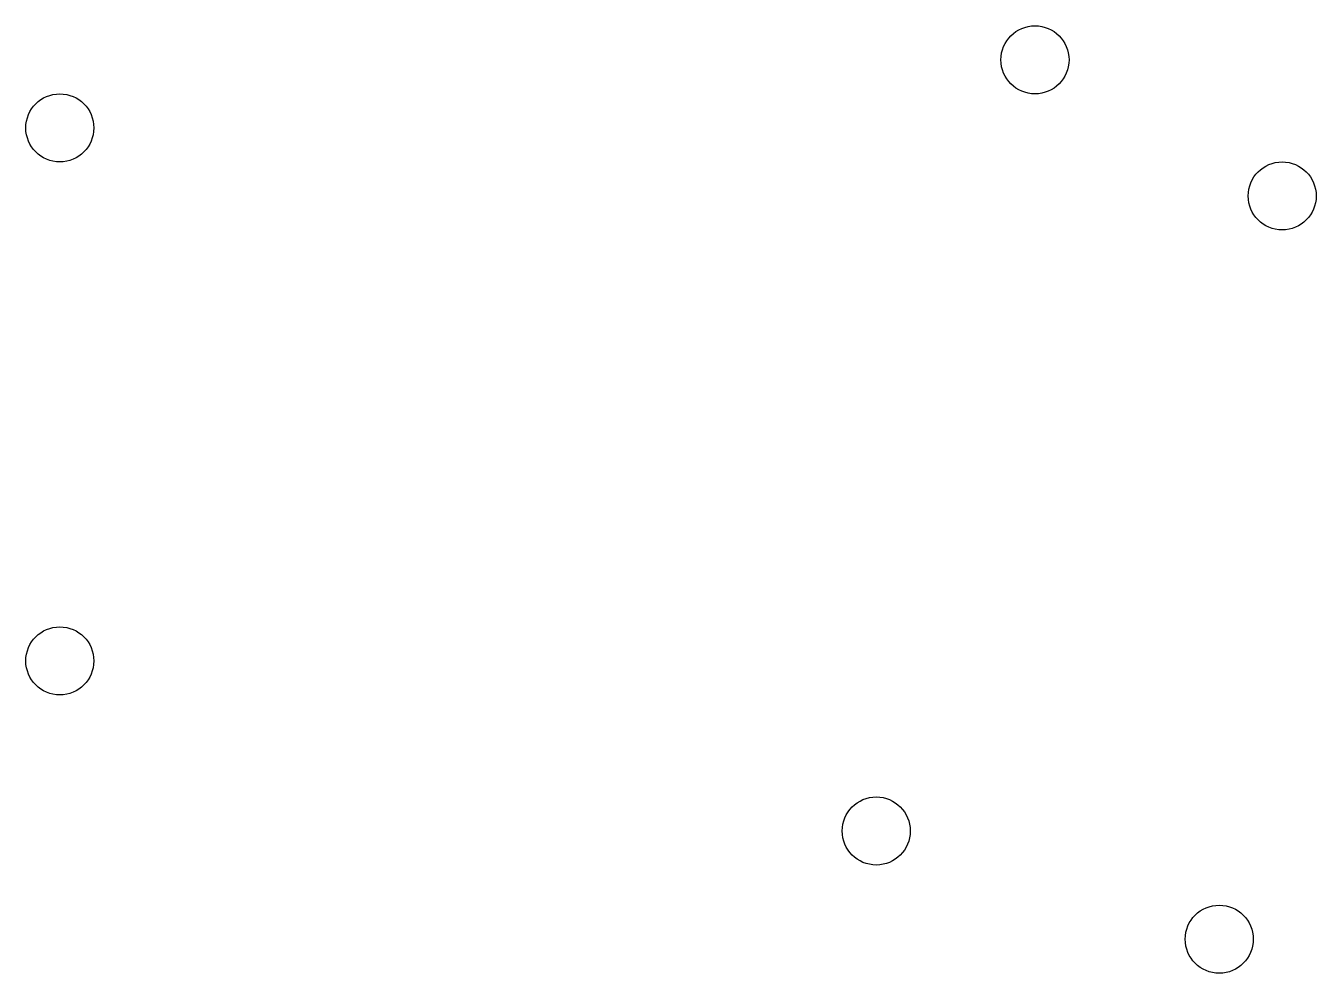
# Model space of a CAD drawing. Header units: millimetres. Extents: x -10 to 104, y -34 to 50.
import ezdxf

# ---------------------------------------------------------------- set-up
doc = ezdxf.new("R2010")
doc.units = ezdxf.units.MM

msp = doc.modelspace()

# ---------------------------------------------------------------- linework, layer by layer
at = {"linetype": 'CONTINUOUS'}
for centre in [(79, 46.5), (-7, 40.5), (100.8, 34.5), (-7, -6.5), (65, -21.5), (95.25, -31.04)]:
    msp.add_circle(centre, 3, dxfattribs=at)

doc.saveas('drawing.dxf')
